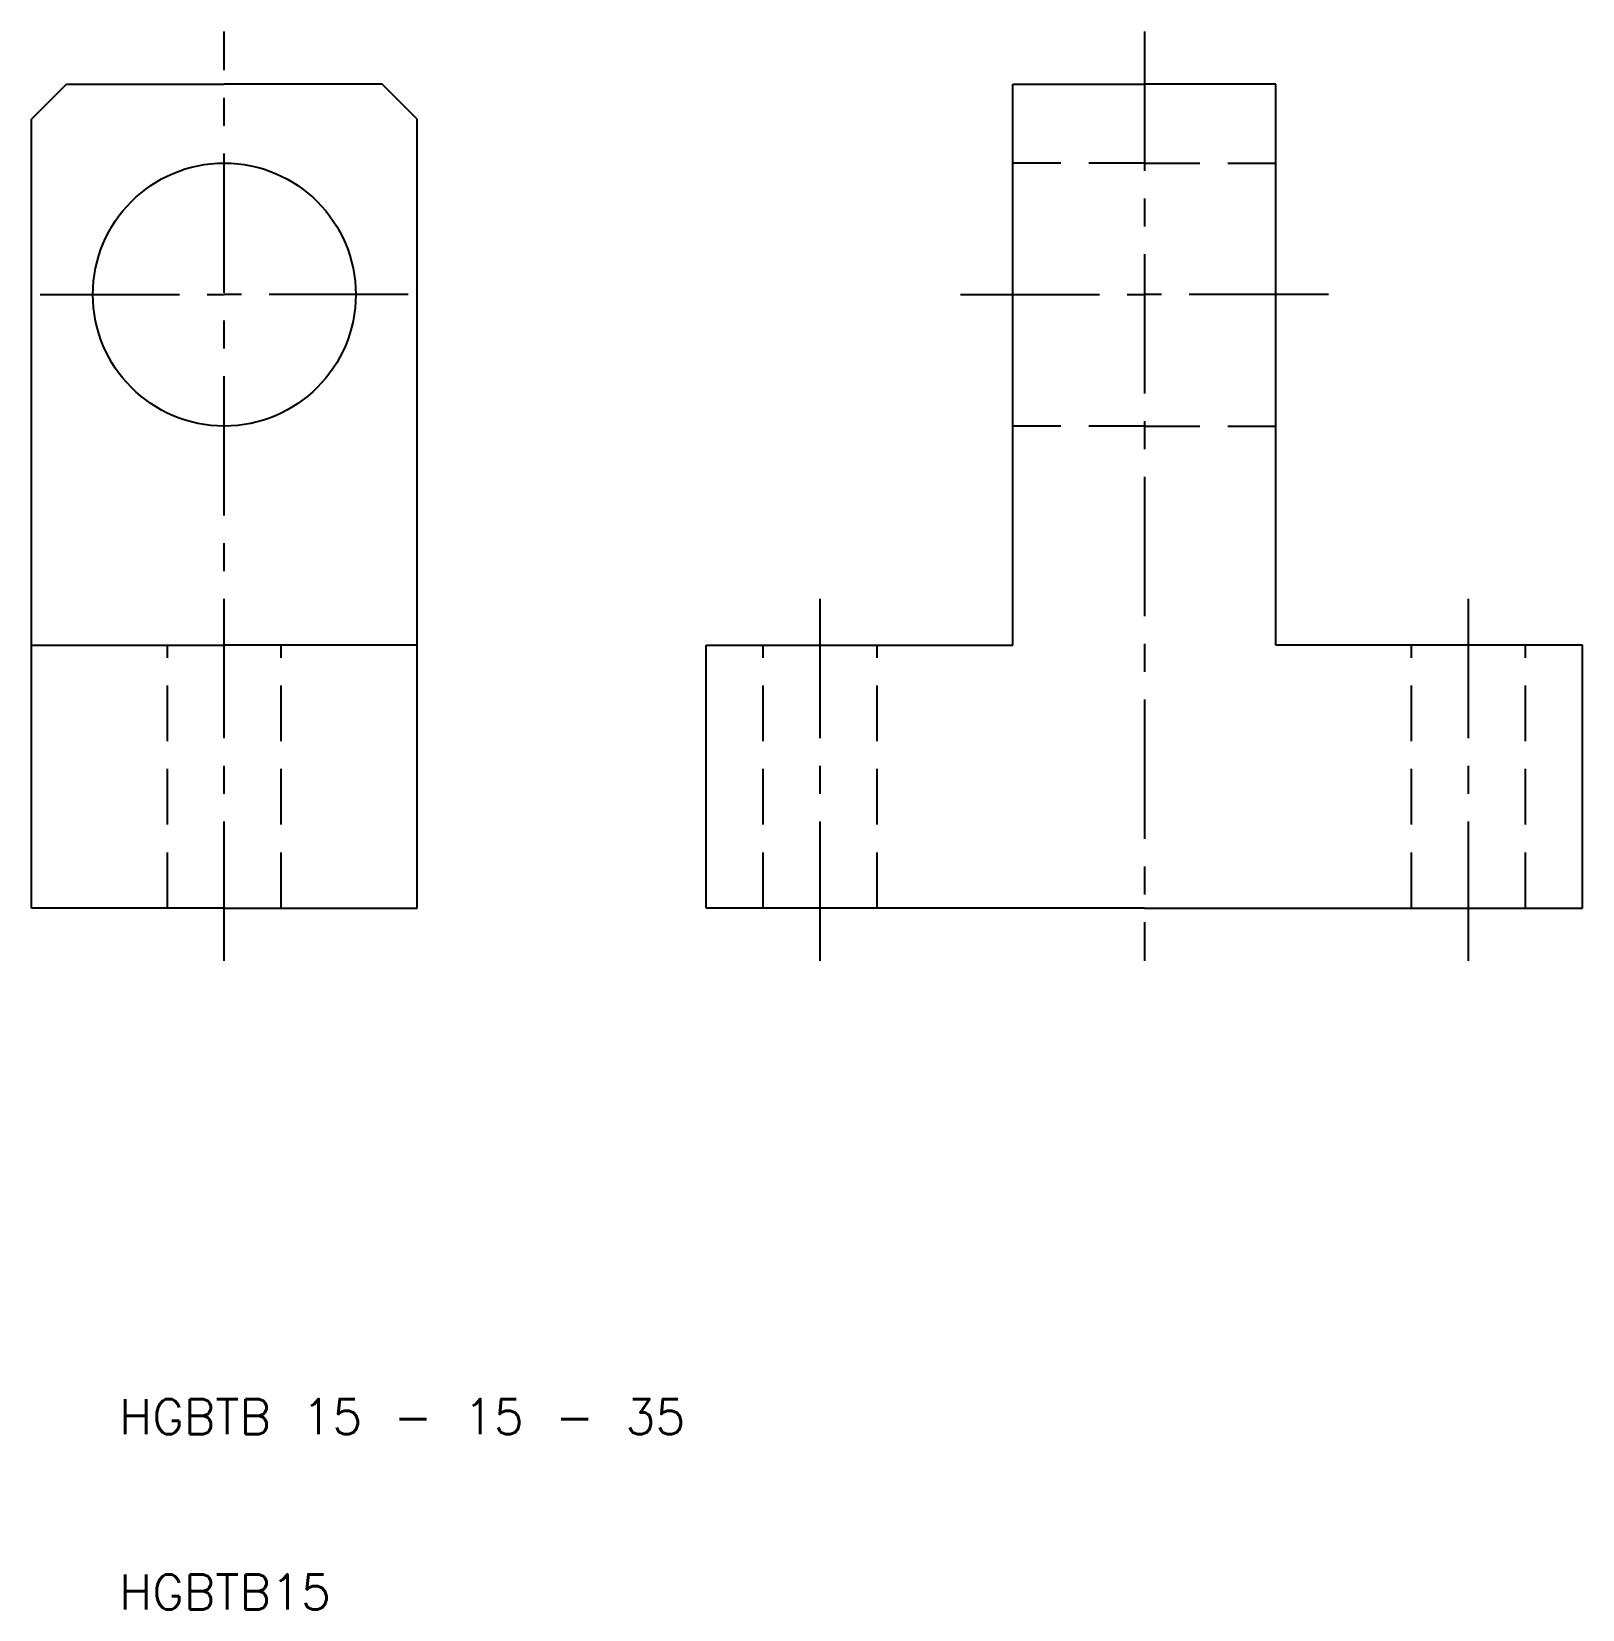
# Model space of a CAD drawing. Extents: x 5 to 93.5, y 10 to 100.
import ezdxf

# ---------------------------------------------------------------- set-up
doc = ezdxf.new("R2010")
doc.units = 0
doc.header["$LTSCALE"] = 0.25
doc.linetypes.add('CENTER', pattern=[50.8, 31.75, -6.35, 6.35, -6.35])
doc.linetypes.add('DASHED', pattern=[19.05, 12.7, -6.35])
doc.layers.get('0').update_dxf_attribs({"linetype": 'CONTINUOUS'})
doc.layers.add('CENTER', color=1, linetype='CENTER')
doc.styles.get("Standard").update_dxf_attribs({"font": 'txt.shx', "bigfont": 'extfont.shx'})

msp = doc.modelspace()

# ---------------------------------------------------------------- linework, layer by layer
for p, q in [((5, 95), (7, 97)), ((7, 97), (16, 97)), ((25, 97), (16, 97)), ((27, 95), (25, 97)), ((61, 65), (61, 97)), ((61, 97), (68.5, 97)), ((76, 97), (68.5, 97)), ((76, 65), (76, 97)), ((5, 50), (5, 95)), ((27, 50), (27, 95)), ((5, 65), (16, 65)), ((27, 65), (16, 65)), ((43.5, 50), (43.5, 65)), ((43.5, 65), (61, 65)), ((93.5, 65), (76, 65)), ((93.5, 50), (93.5, 65)), ((16, 50), (5, 50)), ((16, 50), (27, 50)), ((68.5, 50), (43.5, 50)), ((68.5, 50), (93.5, 50))]:
    msp.add_line(p, q)
at = {"color": 3, "linetype": 'DASHED'}
for p, q in [((68.5, 92.5), (61, 92.5)), ((68.5, 92.5), (76, 92.5)), ((68.5, 77.5), (61, 77.5)), ((68.5, 77.5), (76, 77.5)), ((12.75, 50), (12.75, 65)), ((19.25, 50), (19.25, 65)), ((46.75, 50), (46.75, 65)), ((53.25, 50), (53.25, 65)), ((83.75, 50), (83.75, 65)), ((90.25, 50), (90.25, 65))]:
    msp.add_line(p, q, dxfattribs=at)
msp.add_circle((16, 85), 7.5)
at = {"layer": 'CENTER', "color": 1, "linetype": 'CENTER'}
for p, q in [((16, 47), (16, 100)), ((68.5, 100), (68.5, 47)), ((5.5, 85), (16, 85)), ((26.5, 85), (16, 85)), ((58, 85), (68.5, 85)), ((79, 85), (68.5, 85)), ((50, 47), (50, 68)), ((87, 47), (87, 68))]:
    msp.add_line(p, q, dxfattribs=at)

# ---------------------------------------------------------------- texts
for s, p in [('HGBTB 15 - 15 - 35', (10, 20)), ('HGBTB15', (10, 10))]:
    msp.add_text(s, height=2).set_placement(p)

doc.saveas('drawing.dxf')
